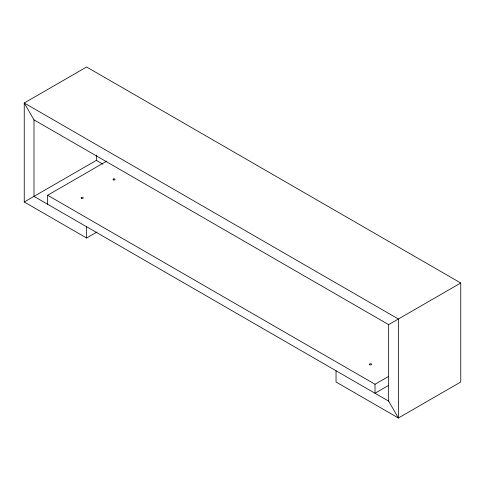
<?xml version="1.0" encoding="UTF-8"?>
<svg xmlns="http://www.w3.org/2000/svg" width="485" height="485" viewBox="0 0 485 485"><rect width="100%" height="100%" fill="white"/><g stroke="black" fill="none" stroke-linecap="round" stroke-linejoin="round"><path stroke-width="0.73" d="M336.038 370.758L336.038 382.004L398.391 418.009L460.75 382.004L460.75 283.004L86.609 66.991L24.25 102.996L24.25 201.996L96.351 160.371L102.844 164.124M47.633 204.252L47.633 195.249L106.742 161.123M24.25 201.996L86.609 238.002L97 232M388.649 324.629L388.649 401.131L398.391 418.009L398.391 319.003L24.25 102.996L33.992 119.868L388.649 324.629L460.75 283.004M47.633 195.249L375.008 384.259L388.649 376.384M388.649 385.381L375.008 393.256L375.008 384.259M388.649 401.131L33.992 196.376L33.992 119.868M96.351 155.073L96.351 160.371M86.609 226.75L86.609 238.002M369.825 364.75A1.031 0.594 0 0 0 371.552 364.478A1.031 0.594 0 0 0 370.291 363.75A1.031 0.594 0 0 0 369.825 364.75M113.551 179.911A1.031 0.594 0 0 0 115.097 179.395A1.031 0.594 0 0 0 113.551 178.88A1.031 0.594 0 0 0 113.551 179.911M81.638 198.335A1.031 0.594 0 0 0 83.19 197.819A1.031 0.594 0 0 0 81.638 197.304A1.031 0.594 0 0 0 81.638 198.335"/></g></svg>
